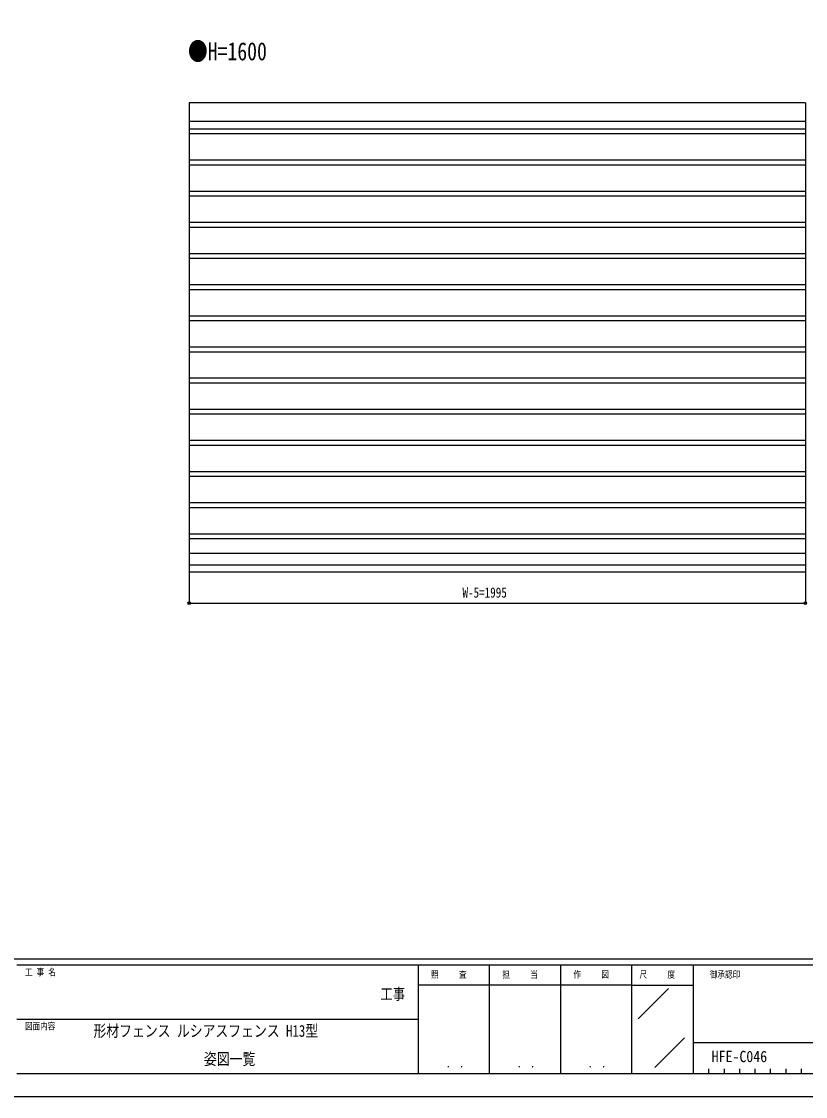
# Model space of a CAD drawing. Units: millimetres, scale not verified. Extents: x -4205 to 4205, y -2970 to 2970.
# Drawn here: x 10 to 2549, y -2970 to 511 of the extents above; entities that cross this region are included whole.
import ezdxf
from ezdxf.enums import TextEntityAlignment as Align

# ---------------------------------------------------------------- set-up
doc = ezdxf.new("R2010")
doc.units = ezdxf.units.MM
doc.header["$LTSCALE"] = 10
for name, color, linetype in [('0-1_USER1', 3, 'Continuous'), ('0-2_YKK_A1', 4, 'Continuous'), ('0-3_YKK_D', 6, 'Continuous'), ('0-4_YKK_ZWAK', 7, 'Continuous')]:
    doc.layers.add(name, color=color, linetype=linetype)
doc.styles.add('ＭＳ ゴシック', font='')
doc.styles.get('ＭＳ ゴシック').set_extended_font_data('MS Gothic')

msp = doc.modelspace()

# ---------------------------------------------------------------- linework, layer by layer
at = {"layer": '0-2_YKK_A1'}
for p, q in [((2548.4, 247.44), (553.4, 247.44)), ((553.4, 247.44), (553.4, -1272.56)), ((2548.4, 247.44), (2548.4, -1272.56)), ((2548.4, 186.94), (553.4, 186.94)), ((2548.4, 146.58), (553.4, 146.58)), ((2548.49, 162.31), (553.49, 162.31)), ((2548.4, 45.73), (553.4, 45.73)), ((2548.49, 61.45), (553.49, 61.45)), ((2548.4, -55.12), (553.4, -55.12)), ((2548.49, -39.4), (553.49, -39.4)), ((2548.4, -155.97), (553.4, -155.97)), ((2548.49, -140.25), (553.49, -140.25)), ((2548.49, -241.1), (553.49, -241.1)), ((2548.4, -256.82), (553.4, -256.82)), ((2548.49, -341.95), (553.49, -341.95)), ((2548.4, -357.67), (553.4, -357.67)), ((2548.49, -442.8), (553.49, -442.8)), ((2548.4, -458.52), (553.4, -458.52)), ((2548.49, -543.65), (553.49, -543.65)), ((2548.4, -559.37), (553.4, -559.37)), ((2548.4, -660.22), (553.4, -660.22)), ((2548.49, -644.5), (553.49, -644.5)), ((2548.4, -761.07), (553.4, -761.07)), ((2548.49, -745.35), (553.49, -745.35)), ((2548.4, -861.92), (553.4, -861.92)), ((2548.49, -846.2), (553.49, -846.2)), ((2548.4, -962.77), (553.4, -962.77)), ((2548.49, -947.05), (553.49, -947.05)), ((2548.4, -1063.62), (553.4, -1063.62)), ((2548.49, -1047.9), (553.49, -1047.9)), ((2548.4, -1164.56), (553.4, -1164.56)), ((2548.49, -1148.75), (553.49, -1148.75)), ((2548.4, -1212.06), (553.4, -1212.06)), ((2548.49, -1249.6), (553.49, -1249.6)), ((2548.4, -1272.56), (553.4, -1272.56))]:
    msp.add_line(p, q, dxfattribs=at)
at = {"layer": '0-3_YKK_D'}
for p, q in [((553.4, -1273.56), (553.4, -1373.56)), ((2548.4, -1273.56), (2548.4, -1373.56)), ((553.4, -1372.56), (2548.4, -1372.56))]:
    msp.add_line(p, q, dxfattribs=at)
for centre in [(553.4, -1372.56), (2548.4, -1372.56)]:
    msp.add_circle(centre, 4.25, dxfattribs=at)
at = {"layer": '0-4_YKK_ZWAK'}
for p, q in [((3895.02, -2525), (-3904.98, -2525)), ((1295.02, -2545), (-4.98, -2545)), ((1525.02, -2545), (1525.02, -2895)), ((1755.02, -2545), (1755.02, -2895)), ((1985.02, -2545), (1985.02, -2895)), ((2185.02, -2545), (1985.02, -2545)), ((3217.52, -2545), (2185.02, -2545)), ((2185.02, -2545), (2185.02, -2895)), ((1985.02, -2610), (1295.02, -2610)), ((1985.02, -2610), (2185.02, -2610)), ((2007.1, -2718.29), (2105.04, -2620.36)), ((-4.98, -2720), (1295.02, -2720)), ((2060.67, -2875.99), (2156.89, -2779.77)), ((2185.02, -2795), (3217.52, -2795)), ((2235.02, -2880), (2235.02, -2895)), ((2285.02, -2880), (2285.02, -2895)), ((2335.02, -2880), (2335.02, -2895)), ((2385.02, -2880), (2385.02, -2895)), ((2435.02, -2880), (2435.02, -2895)), ((2485.02, -2880), (2485.02, -2895)), ((2535.02, -2880), (2535.02, -2895)), ((-4.98, -2895), (1295.02, -2895)), ((1295.02, -2895), (1985.02, -2895)), ((1985.02, -2895), (2185.02, -2895)), ((2185.02, -2895), (3217.52, -2895))]:
    msp.add_line(p, q, dxfattribs=at)
msp.add_lwpolyline([(-4205, -2970), (4205, -2970), (4205, 2970), (-4205, 2970)], close=True, dxfattribs=at)
msp.add_lwpolyline([(1985.02, -2545), (1295.02, -2545), (1295.02, -2895)], dxfattribs=at)

# ---------------------------------------------------------------- texts
at = {"layer": '0-1_USER1', "style": 'ＭＳ ゴシック'}
for s, height, width, p in [('●H=1600', 58.65, 0.8, (549.14, 367.44)), ('形材フェンス ルシアスフェンス H13型', 38.12, 0.8, (242.97, -2788)), ('姿図一覧', 38.12, 0.8, (600.73, -2879)), ('HFE-C046', 36.66, 0.9, (2245.11, -2869.7))]:
    msp.add_text(s, height=height, dxfattribs=dict(at, width=width)).set_placement(p, align=Align.BOTTOM_LEFT)
at = {"layer": '0-3_YKK_D', "style": 'ＭＳ ゴシック', "width": 0.8}
msp.add_text('W-5=1995', height=32.99, dxfattribs=at).set_placement((1438.1, -1364.56), align=Align.BOTTOM_LEFT)
at = {"layer": '0-4_YKK_ZWAK', "style": 'ＭＳ ゴシック', "width": 0.8}
for s, height, p in [('工 事 名', 21.99, (21.27, -2585)), ('照     査', 21.99, (1336.42, -2592.5)), ('担     当', 21.99, (1567.22, -2592.5)), ('作     図', 21.99, (1797.22, -2592.5)), ('尺     度', 21.99, (2011.42, -2592.5)), ('御承認印', 21.99, (2239.14, -2592.5)), ('工事', 36.66, (1172.33, -2667.46)), ('図面内容', 21.99, (21.27, -2760)), ('． ．', 25.92, (1385, -2884.35)), ('． ．', 25.92, (1615, -2884.35)), ('． ．', 25.92, (1845, -2884.35))]:
    msp.add_text(s, height=height, dxfattribs=at).set_placement(p, align=Align.BOTTOM_LEFT)

doc.saveas('drawing.dxf')
